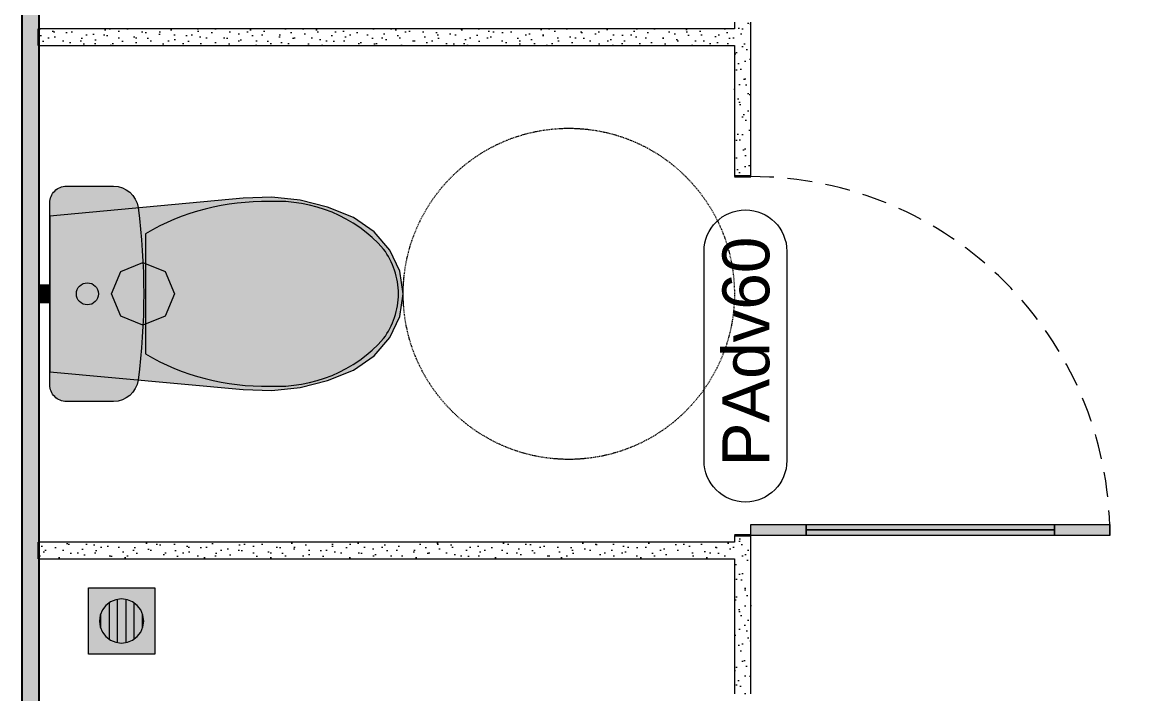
# Model space of a CAD drawing. Header units: metres. Extents: x -1783 to 21505, y -57 to 13660.
# Drawn here: x 11950.8 to 12152.4, y 11927.5 to 12049.1 of the extents above; entities that cross this region are included whole.
import ezdxf

# ---------------------------------------------------------------- set-up
doc = ezdxf.new("R2010")
doc.units = ezdxf.units.M
doc.header["$MEASUREMENT"] = 0
doc.linetypes.add('Dashed', pattern=[0.07, 0.045, -0.025])
doc.linetypes.add('Hidden Line (2)', pattern=[0.195611, 0.141111, -0.0545])
for name, color, linetype in [('cotas', 7, 'Continuous'), ('COTAS EXECUTIVO.EXEC', 7, 'Continuous'), ('Marcadores de Porta Archicad', 7, 'Continuous'), ('PAREDE CONSTRUIR', 7, 'Continuous'), ('Portas Archicad', 7, 'Continuous')]:
    doc.layers.add(name, color=color, linetype=linetype)
for name, color, linetype, lineweight, true_color in [('LOUCAS-METAIS.ARQ_Caneta_No__13', 7, 'Continuous', 0, 0xaaaaaa), ('LOUCAS-METAIS.ARQ_Caneta_No__18', 7, 'Continuous', 0, 0xdfdfdf), ('PAREDE.ARQ_Caneta_No__97', 7, 'Continuous', 5, 0x6b6b6b), ('Portas Archicad_Caneta_No__9', 7, 'Continuous', 5, 0x020202), ('Portas Archicad_Caneta_No__97', 7, 'Continuous', 5, 0x6b6b6b), ('RALO_Caneta_No__19', 7, 'Continuous', 0, 0xe9e9e9)]:
    doc.layers.add(name, color=color, linetype=linetype, lineweight=lineweight, true_color=true_color)
for name, color, linetype, lineweight in [('LOUCAS-METAIS.ARQ_Caneta_No__96', 252, 'Continuous', 0), ('Marcadores de Porta Archicad_Caneta_No__7', 7, 'Continuous', 13), ('PAREDE CONSTRUIR_Caneta_No__241', 7, 'Continuous', 13), ('PAREDE CONSTRUIR_Caneta_No__3', 7, 'Continuous', 25), ('PAREDE.ARQ_Caneta_No__1', 7, 'Continuous', 35), ('PAREDE.ARQ_Caneta_No__241', 7, 'Continuous', 13), ('Portas Archicad_Caneta_No__1', 7, 'Continuous', 35), ('RALO_Caneta_No__96', 252, 'Continuous', 0)]:
    doc.layers.add(name, color=color, linetype=linetype, lineweight=lineweight)
doc.styles.add('GENERATED_STYLE_1', font='arial.ttf')
doc.styles.add('R80', font='romans.shx', dxfattribs={"height": 10})
doc.dimstyles.new('1-50', dxfattribs={"dimtxt": 10, "dimasz": 5, "dimexe": 10, "dimexo": 10, "dimgap": 3, "dimtad": 1, "dimdec": 1, "dimrnd": 1, "dimdsep": 46, "dimtxsty": 'R80', "dimblk": 'DOT', "dimcen": 0, "dimclrd": 252, "dimclre": 252, "dimclrt": 252, "dimadec": 0, "dimazin": 0, "dimtfac": 1, "dimtdec": 1, "dimtix": 1, "dimtmove": 2, "dimatfit": 3, "dimldrblk": 'DOT', "dimfxl": 1, "dimtolj": 1, "dimarcsym": 0})
pattern_1 = [(45, (18585.2446, 16076.2687), (-1.59099026, 1.59099026), [0, -1.5, 0, -2.25]), (110, (18590.2446, 16076.2687), (2.1143084, 0.7695453), [0, -1.1, 0, -1.9])]

# ---------------------------------------------------------------- blocks, each defined once
blk = doc.blocks.new('_Dot')
at = {"color": 0, "linetype": 'ByBlock', "lineweight": -2}
blk.add_line((-0.5, 0), (-1, 0), dxfattribs=at)
at = {"color": 0, "linetype": 'ByBlock', "const_width": 0.5}
blk.add_lwpolyline([(-0.25, 0, 1), (0.25, 0, 1)], format="xyb", close=True, dxfattribs=at)
blk = doc.blocks.new('*D7145')
at = {"layer": 'COTAS EXECUTIVO.EXEC', "color": 252, "lineweight": -2, "transparency": 16777216}
for p, q in [((12023.84, 12230.9), (13000.52, 12230.9)), ((12990.52, 12225.9), (12990.52, 11987.34)), ((12990.52, 11866.25), (12990.52, 11955.62)), ((12816.36, 11861.25), (13000.52, 11861.25))]:
    blk.add_line(p, q, dxfattribs=at)
at = {"layer": 'COTAS EXECUTIVO.EXEC', "color": 252, "lineweight": -2, "transparency": 16777216, "xscale": 5, "yscale": 5, "zscale": 5}
for p, rotation in [((12990.52, 12230.9), 90), ((12990.52, 11861.25), 270)]:
    blk.add_blockref('_Dot', p, dxfattribs=dict(at, rotation=rotation))
at = {"layer": 'COTAS EXECUTIVO.EXEC', "color": 252, "transparency": 16777216, "insert": (12990.52, 11971.48), "char_height": 10, "attachment_point": 5, "rotation": 90, "style": 'R80'}
blk.add_mtext('\\A1;370', dxfattribs=at)
blk = doc.blocks.new('*D7154')
at = {"layer": 'COTAS EXECUTIVO.EXEC', "color": 252, "lineweight": -2, "transparency": 16777216}
for p, q in [((12023.84, 12230.9), (12498.43, 12230.9)), ((12488.43, 12225.9), (12488.43, 12061.53)), ((12488.43, 11866.25), (12488.43, 12029.82)), ((12796.36, 11861.25), (12478.43, 11861.25))]:
    blk.add_line(p, q, dxfattribs=at)
at = {"layer": 'COTAS EXECUTIVO.EXEC', "color": 252, "lineweight": -2, "transparency": 16777216, "xscale": 5, "yscale": 5, "zscale": 5}
for p, rotation in [((12488.43, 12230.9), 90), ((12488.43, 11861.25), 270)]:
    blk.add_blockref('_Dot', p, dxfattribs=dict(at, rotation=rotation))
at = {"layer": 'COTAS EXECUTIVO.EXEC', "color": 252, "transparency": 16777216, "insert": (12488.43, 12045.67), "char_height": 10, "attachment_point": 5, "rotation": 90, "style": 'R80'}
blk.add_mtext('\\A1;370', dxfattribs=at)
blk = doc.blocks.new('*D7194')
at = {"layer": 'COTAS EXECUTIVO.EXEC', "color": 252, "lineweight": -2, "transparency": 16777216}
for p, q in [((12003.84, 12230.9), (11880.68, 12230.9)), ((11890.68, 12225.9), (11890.68, 12048.19)), ((11890.68, 11866.25), (11890.68, 12016.47)), ((12796.36, 11861.25), (11880.68, 11861.25))]:
    blk.add_line(p, q, dxfattribs=at)
at = {"layer": 'COTAS EXECUTIVO.EXEC', "color": 252, "lineweight": -2, "transparency": 16777216, "xscale": 5, "yscale": 5, "zscale": 5}
for p, rotation in [((11890.68, 12230.9), 90), ((11890.68, 11861.25), 270)]:
    blk.add_blockref('_Dot', p, dxfattribs=dict(at, rotation=rotation))
at = {"layer": 'COTAS EXECUTIVO.EXEC', "color": 252, "transparency": 16777216, "insert": (11890.68, 12032.33), "char_height": 10, "attachment_point": 5, "rotation": 90, "style": 'R80'}
blk.add_mtext('\\A1;370', dxfattribs=at)
blk = doc.blocks.new('*D7218')
at = {"layer": 'COTAS EXECUTIVO.EXEC', "color": 252, "lineweight": -2, "transparency": 16777216}
for p, q in [((12093.84, 12317.4), (12093.84, 12290.46)), ((12238.85, 12056.07), (12238.85, 12310.46)), ((12098.84, 12300.46), (12137.46, 12300.46)), ((12233.85, 12300.46), (12167.74, 12300.46))]:
    blk.add_line(p, q, dxfattribs=at)
at = {"layer": 'COTAS EXECUTIVO.EXEC', "color": 252, "lineweight": -2, "transparency": 16777216, "xscale": 5, "yscale": 5, "zscale": 5, "rotation": 180}
blk.add_blockref('_Dot', (12093.84, 12300.46), dxfattribs=at)
at = {"layer": 'COTAS EXECUTIVO.EXEC', "color": 252, "lineweight": -2, "transparency": 16777216, "xscale": 5, "yscale": 5, "zscale": 5}
blk.add_blockref('_Dot', (12238.85, 12300.46), dxfattribs=at)
at = {"layer": 'COTAS EXECUTIVO.EXEC', "color": 252, "transparency": 16777216, "insert": (12152.6, 12300.46), "char_height": 10, "attachment_point": 5, "style": 'R80'}
blk.add_mtext('\\A1;145', dxfattribs=at)
blk = doc.blocks.new('*D7228')
at = {"layer": 'COTAS EXECUTIVO.EXEC', "color": 252, "lineweight": -2, "transparency": 16777216}
for p, q in [((12913.84, 12036.07), (12913.84, 11758.57)), ((12093.84, 11851.25), (12093.84, 11758.57)), ((12098.84, 11768.57), (12474.24, 11768.57)), ((12908.84, 11768.57), (12505.95, 11768.57))]:
    blk.add_line(p, q, dxfattribs=at)
at = {"layer": 'COTAS EXECUTIVO.EXEC', "color": 252, "lineweight": -2, "transparency": 16777216, "xscale": 5, "yscale": 5, "zscale": 5, "rotation": 180}
blk.add_blockref('_Dot', (12093.84, 11768.57), dxfattribs=at)
at = {"layer": 'COTAS EXECUTIVO.EXEC', "color": 252, "lineweight": -2, "transparency": 16777216, "xscale": 5, "yscale": 5, "zscale": 5}
blk.add_blockref('_Dot', (12913.84, 11768.57), dxfattribs=at)
at = {"layer": 'COTAS EXECUTIVO.EXEC', "color": 252, "transparency": 16777216, "insert": (12490.1, 11768.57), "char_height": 10, "attachment_point": 5, "style": 'R80'}
blk.add_mtext('\\A1;820', dxfattribs=at)
blk = doc.blocks.new('*D7232')
at = {"layer": 'COTAS EXECUTIVO.EXEC', "color": 252, "lineweight": -2, "transparency": 16777216}
for p, q in [((12238.85, 12036.07), (12238.85, 11779.28)), ((12093.84, 11851.25), (12093.84, 11779.28)), ((12098.84, 11789.28), (12137.46, 11789.28)), ((12233.85, 11789.28), (12167.74, 11789.28))]:
    blk.add_line(p, q, dxfattribs=at)
at = {"layer": 'COTAS EXECUTIVO.EXEC', "color": 252, "lineweight": -2, "transparency": 16777216, "xscale": 5, "yscale": 5, "zscale": 5, "rotation": 180}
blk.add_blockref('_Dot', (12093.84, 11789.28), dxfattribs=at)
at = {"layer": 'COTAS EXECUTIVO.EXEC', "color": 252, "lineweight": -2, "transparency": 16777216, "xscale": 5, "yscale": 5, "zscale": 5}
blk.add_blockref('_Dot', (12238.85, 11789.28), dxfattribs=at)
at = {"layer": 'COTAS EXECUTIVO.EXEC', "color": 252, "transparency": 16777216, "insert": (12152.6, 11789.28), "char_height": 10, "attachment_point": 5, "style": 'R80'}
blk.add_mtext('\\A1;145', dxfattribs=at)
blk = doc.blocks.new('Door 26_6')
at = {"layer": 'Portas Archicad', "linetype": 'Continuous', "lineweight": 0, "true_color": 0xffffff}
for points in [[(0.325, 0.65), (0.305, 0.65), (0.305, 0.55), (0.325, 0.55)], [(0.315, 0.55), (0.305, 0.55), (0.305, 0.1), (0.315, 0.1)], [(0.325, 0.55), (0.315, 0.55), (0.315, 0.1), (0.325, 0.1)], [(0.305, 0), (0.325, 0), (0.325, 0.1), (0.305, 0.1)]]:
    blk.add_hatch(color=7, dxfattribs=at).paths.add_polyline_path(points)
at = {"layer": 'Portas Archicad_Caneta_No__1', "color": 7, "linetype": 'Continuous', "lineweight": 35}
for p, q in [((-0.325, 0), (-0.325, -0.03)), ((-0.325, 0), (-0.325, -0.03)), ((0.325, 0), (0.325, -0.03)), ((0.325, 0), (0.325, -0.03))]:
    blk.add_line(p, q, dxfattribs=at)
at = {"layer": 'Portas Archicad_Caneta_No__9', "color": 18, "linetype": 'Continuous', "lineweight": 5, "true_color": 0x020202}
for p, q in [((0.305, 0.55), (0.305, 0.65)), ((0.305, 0.65), (0.325, 0.65)), ((0.325, 0.65), (0.325, 0.55)), ((0.325, 0.55), (0.305, 0.55)), ((0.315, 0.55), (0.315, 0.1)), ((0.305, 0), (0.305, 0.1)), ((0.305, 0.1), (0.325, 0.1)), ((0.325, 0.1), (0.325, 0)), ((0.325, 0), (0.305, 0))]:
    blk.add_line(p, q, dxfattribs=at)
at = {"layer": 'Portas Archicad_Caneta_No__9', "color": 18, "linetype": 'Continuous', "lineweight": 5, "true_color": 0x020202, "flags": 128}
for points in [[(0.315, 0.55), (0.315, 0.1), (0.305, 0.1), (0.305, 0.55)], [(0.325, 0.55), (0.325, 0.1), (0.315, 0.1), (0.315, 0.55)]]:
    blk.add_lwpolyline(points, close=True, dxfattribs=at)
at = {"layer": 'Portas Archicad_Caneta_No__97', "color": 251, "linetype": 'Dashed', "lineweight": 5, "true_color": 0x6b6b6b}
blk.add_arc((0.325, 0), 0.65, 90, 180, dxfattribs=at)
blk = doc.blocks.new('WC Disabled 26')
at = {"layer": 'LOUCAS-METAIS.ARQ_Caneta_No__18', "linetype": 'Continuous', "lineweight": 0, "true_color": 0xdfdfdf}
for points in [[(-0.0113, -0.02), (0, -0.02), (0, 0), (-0.0113, 0)], [(0, -0.02), (0.0113, -0.02), (0.0113, 0), (0, 0)], [(0.0113, -0.02), (0.016, -0.02), (0.016, 0), (0.0113, 0)], [(0.165, -0.02), (-0.165, -0.02, 0.414214), (-0.195, -0.05), (-0.195, -0.1354, 0.375967), (-0.1562, -0.1797, 0.066259), (0.1562, -0.1797, 0.375967), (0.195, -0.1354), (0.195, -0.05, 0.414214)], [(-0.1694, -0.4734), (-0.157, -0.5232), (-0.138, -0.5701), (-0.1124, -0.6073), (-0.0794, -0.6358), (-0.041, -0.6538), (0, -0.66), (0.041, -0.6538), (0.0794, -0.6358), (0.1124, -0.6073), (0.138, -0.5701), (0.157, -0.5232), (0.1694, -0.4734), (0.1749, -0.4221), (0.1733, -0.3704), (0.141, -0.02), (-0.141, -0.02), (-0.1733, -0.3704), (-0.1749, -0.4221)], [(-0.016, -0.02), (-0.0113, -0.02), (-0.0113, 0), (-0.016, 0)]]:
    blk.add_hatch(color=254, dxfattribs=at).paths.add_polyline_path(points)
at = {"layer": 'LOUCAS-METAIS.ARQ_Caneta_No__13', "color": 253, "linetype": 'Continuous', "lineweight": 0, "true_color": 0xaaaaaa}
for p, q in [((-0.0113, 0), (0, 0)), ((0, 0), (0.0113, 0)), ((0.0113, 0), (0.016, 0)), ((0.016, -0.02), (0.016, 0)), ((-0.016, 0), (-0.0113, 0)), ((-0.016, -0.02), (-0.016, 0)), ((-0.016, -0.02), (-0.0113, -0.02)), ((-0.0113, -0.02), (0, -0.02)), ((0, -0.02), (0.0113, -0.02)), ((0.0113, -0.02), (0.016, -0.02)), ((-0.0403, -0.1484), (0, -0.1317)), ((0, -0.1317), (0.0403, -0.1484)), ((-0.057, -0.1887), (-0.0403, -0.1484)), ((0.0403, -0.1484), (0.057, -0.1887)), ((0, -0.193), (-0.1089, -0.193)), ((-0.0403, -0.229), (-0.057, -0.1887)), ((0.1089, -0.193), (0, -0.193)), ((0.057, -0.1887), (0.0403, -0.229)), ((0, -0.2457), (-0.0403, -0.229)), ((0.0403, -0.229), (0, -0.2457))]:
    blk.add_line(p, q, dxfattribs=at)
at = {"layer": 'LOUCAS-METAIS.ARQ_Caneta_No__13', "color": 253, "linetype": 'Continuous', "lineweight": 0, "true_color": 0xaaaaaa, "flags": 128}
blk.add_lwpolyline([(0.165, -0.02, -0.414214), (0.195, -0.05), (0.195, -0.1354, -0.375967), (0.1562, -0.1797, -0.066259), (-0.1562, -0.1797, -0.375967), (-0.195, -0.1354), (-0.195, -0.05, -0.414214), (-0.165, -0.02)], format="xyb", close=True, dxfattribs=at)
blk.add_lwpolyline([(-0.1694, -0.4734), (-0.157, -0.5232), (-0.138, -0.5701), (-0.1124, -0.6073), (-0.0794, -0.6358), (-0.041, -0.6538), (0, -0.66), (0.041, -0.6538), (0.0794, -0.6358), (0.1124, -0.6073), (0.138, -0.5701), (0.157, -0.5232), (0.1694, -0.4734), (0.1749, -0.4221), (0.1733, -0.3704), (0.141, -0.02), (-0.141, -0.02), (-0.1733, -0.3704), (-0.1749, -0.4221)], close=True, dxfattribs=at)
at = {"layer": 'LOUCAS-METAIS.ARQ_Caneta_No__13', "color": 253, "linetype": 'Continuous', "lineweight": 0, "true_color": 0xaaaaaa}
blk.add_circle((0, -0.088), 0.02, dxfattribs=at)
for centre, major_axis, start_param, end_param in [((0.2581, -0.4079), (0, 0.4255), 1.041392, 1.594412), ((-0.2581, -0.4079), (0, 0.4255), 4.688771, 5.241791), ((0.0895, -0.4323), (0, 0.2571), 1.515065, 2.415654), ((-0.0895, -0.4323), (0, 0.2571), 3.867528, 4.768116), ((0.0008, -0.5128), (0, 0.1386), 2.509088, 3.135732), ((-0.0008, -0.5128), (0, 0.1386), 3.147454, 3.774097)]:
    blk.add_ellipse(centre, major_axis=major_axis, ratio=0.999377, start_param=start_param, end_param=end_param, dxfattribs=at)
blk = doc.blocks.new('Rectangular Floor Drain 26')
at = {"layer": 'RALO_Caneta_No__19', "linetype": 'Continuous', "lineweight": 0, "true_color": 0xe9e9e9}
h = blk.add_hatch(color=254, dxfattribs=at)
h.paths.add_polyline_path([(-0.06, 0.06), (-0.06, -0.06), (0.06, -0.06), (0.06, 0.06)])
h.paths.add_polyline_path([(0.04, 0), (0.0386, -0.0104), (0.0346, -0.02), (0.0283, -0.0283), (0.02, -0.0346), (0.0104, -0.0386), (0, -0.04), (-0.0104, -0.0386), (-0.02, -0.0346), (-0.0283, -0.0283), (-0.0346, -0.02), (-0.0386, -0.0104), (-0.04, 0), (-0.0386, 0.0104), (-0.0346, 0.02), (-0.0283, 0.0283), (-0.02, 0.0346), (-0.0104, 0.0386), (0, 0.04), (0.0104, 0.0386), (0.02, 0.0346), (0.0283, 0.0283), (0.0346, 0.02), (0.0386, 0.0104)], flags=0)
for points in [[(-0.0386, 0.0104), (-0.039, 0.0075), (0.039, 0.0075), (0.0386, 0.0104), (0.0346, 0.02), (0.0327, 0.0225), (-0.0327, 0.0225), (-0.0346, 0.02)], [(-0.0283, 0.0283), (-0.0327, 0.0225), (0.0327, 0.0225), (0.0283, 0.0283), (0.02, 0.0346), (0.0131, 0.0375), (-0.0131, 0.0375), (-0.02, 0.0346)], [(-0.0131, 0.0375), (0.0131, 0.0375), (0.0104, 0.0386), (0, 0.04), (-0.0104, 0.0386)], [(-0.039, 0.0075), (-0.04, 0), (-0.039, -0.0075), (0.039, -0.0075), (0.04, 0), (0.039, 0.0075)], [(-0.039, -0.0075), (-0.0386, -0.0104), (-0.0346, -0.02), (-0.0327, -0.0225), (0.0327, -0.0225), (0.0346, -0.02), (0.0386, -0.0104), (0.039, -0.0075)], [(-0.0327, -0.0225), (-0.0283, -0.0283), (-0.02, -0.0346), (-0.0131, -0.0375), (0.0131, -0.0375), (0.02, -0.0346), (0.0283, -0.0283), (0.0327, -0.0225)], [(0.0131, -0.0375), (-0.0131, -0.0375), (-0.0104, -0.0386), (0, -0.04), (0.0104, -0.0386)]]:
    blk.add_hatch(color=254, dxfattribs=at).paths.add_polyline_path(points)
at = {"layer": 'RALO_Caneta_No__96', "color": 252, "linetype": 'Continuous', "lineweight": 0}
for p, q in [((-0.06, 0.06), (-0.06, -0.06)), ((0.06, 0.06), (-0.06, 0.06)), ((0.06, -0.06), (0.06, 0.06)), ((-0.0346, 0.02), (-0.0283, 0.0283)), ((-0.0327, 0.0225), (0.0327, 0.0225)), ((-0.0283, 0.0283), (-0.02, 0.0346)), ((-0.02, 0.0346), (-0.0104, 0.0386)), ((0.0131, 0.0375), (-0.0131, 0.0375)), ((-0.0104, 0.0386), (0, 0.04)), ((0, 0.04), (0.0104, 0.0386)), ((0.0104, 0.0386), (0.02, 0.0346)), ((0.02, 0.0346), (0.0283, 0.0283)), ((0.0283, 0.0283), (0.0346, 0.02)), ((-0.04, 0), (-0.0386, 0.0104)), ((-0.0386, -0.0104), (-0.04, 0)), ((0.039, 0.0075), (-0.039, 0.0075)), ((-0.0386, 0.0104), (-0.0346, 0.02)), ((0.0346, 0.02), (0.0386, 0.0104)), ((0.0386, 0.0104), (0.04, 0)), ((0.04, 0), (0.0386, -0.0104)), ((-0.039, -0.0075), (0.039, -0.0075)), ((-0.0346, -0.02), (-0.0386, -0.0104)), ((-0.0283, -0.0283), (-0.0346, -0.02)), ((0.0346, -0.02), (0.0283, -0.0283)), ((0.0386, -0.0104), (0.0346, -0.02)), ((0.0327, -0.0225), (-0.0327, -0.0225)), ((-0.02, -0.0346), (-0.0283, -0.0283)), ((-0.0104, -0.0386), (-0.02, -0.0346)), ((-0.0131, -0.0375), (0.0131, -0.0375)), ((0, -0.04), (-0.0104, -0.0386)), ((0.0104, -0.0386), (0, -0.04)), ((0.02, -0.0346), (0.0104, -0.0386)), ((0.0283, -0.0283), (0.02, -0.0346)), ((-0.06, -0.06), (0.06, -0.06))]:
    blk.add_line(p, q, dxfattribs=at)
blk = doc.blocks.new('D Marker 26_5')
at = {"layer": 'Marcadores de Porta Archicad_Caneta_No__7', "color": 7, "linetype": 'Continuous', "lineweight": 13, "flags": 128}
blk.add_lwpolyline([(-0.1896, 0.075), (0.1896, 0.075, -1), (0.1896, -0.075), (-0.1896, -0.075, -1)], format="xyb", close=True, dxfattribs=at)
at = {"layer": 'Marcadores de Porta Archicad_Caneta_No__7', "color": 7, "lineweight": 13, "insert": (0.1998, 0.0445), "char_height": 0.085, "attachment_point": 7, "rotation": 180, "style": 'GENERATED_STYLE_1'}
blk.add_mtext('\\A1;\\pt0;PAdv60', dxfattribs=at)

msp = doc.modelspace()

# ---------------------------------------------------------------- hatches: boundary and pattern name
at = {"layer": 'cotas'}
h = msp.add_hatch(color=7, dxfattribs=at)
h.dxf.hatch_style = 1
h.paths.add_polyline_path([(21504.961, 13659.963), (10304.961, 13659.963), (10304.961, 5739.963), (21504.961, 5739.963)])
h.paths.add_polyline_path([(10571.627, 13593.296), (21371.627, 13593.296), (21371.627, 5806.63), (10571.627, 5806.63)], flags=16)
at = {"layer": 'PAREDE CONSTRUIR', "linetype": 'Continuous', "lineweight": 0, "true_color": 0xffffff}
msp.add_hatch(color=7, dxfattribs=at).paths.add_polyline_path([(11953.841, 11861.251), (11953.841, 12230.899), (11950.841, 12230.899), (11950.841, 11861.251)])
at = {"layer": 'PAREDE.ARQ_Caneta_No__97', "linetype": 'Continuous', "lineweight": 5, "true_color": 0x6b6b6b}
h = msp.add_hatch(dxfattribs=at)
h.set_pattern_fill('CUT_STONE_0006', color=251, scale=100, style=0, pattern_type=2)
h.set_pattern_definition(pattern_1)
h.paths.add_polyline_path([(12079.841, 12021.14), (12082.841, 12021.14), (12082.841, 12049.099), (12079.841, 12049.099)])
h = msp.add_hatch(dxfattribs=at)
h.set_pattern_fill('CUT_STONE_0006', color=251, scale=100, style=0, pattern_type=2)
h.set_pattern_definition(pattern_1)
h.paths.add_polyline_path([(11953.841, 12044.899), (12079.841, 12044.899), (12079.841, 12047.899), (11953.841, 12047.899)])
h = msp.add_hatch(dxfattribs=at)
h.set_pattern_fill('CUT_STONE_0006', color=251, scale=100, style=0, pattern_type=2)
h.set_pattern_definition(pattern_1)
h.paths.add_polyline_path([(12079.841, 11927.451), (12082.841, 11927.451), (12082.841, 11956.14), (12079.841, 11956.14)])
h = msp.add_hatch(dxfattribs=at)
h.set_pattern_fill('CUT_STONE_0006', color=251, scale=100, style=0, pattern_type=2)
h.set_pattern_definition(pattern_1)
h.paths.add_polyline_path([(11953.841, 11951.899), (12079.841, 11951.899), (12079.841, 11954.899), (11953.841, 11954.899)])

# ---------------------------------------------------------------- linework, layer by layer
at = {"layer": 'COTAS EXECUTIVO.EXEC', "flags": 128}
msp.add_lwpolyline([(12238.848, 12230.899), (11953.841, 12230.899), (11953.841, 11861.251), (12238.848, 11861.251)], close=True, dxfattribs=at)
at = {"layer": 'LOUCAS-METAIS.ARQ_Caneta_No__96', "color": 252, "linetype": 'Hidden Line (2)', "lineweight": 0}
msp.add_circle((12049.841, 11999.9), 30, dxfattribs=at)
at = {"layer": 'PAREDE CONSTRUIR_Caneta_No__241', "color": 7, "linetype": 'Continuous', "lineweight": 13, "flags": 128}
msp.add_lwpolyline([(11953.841, 11861.251), (11953.841, 12230.899)], dxfattribs=at)
at = {"layer": 'PAREDE CONSTRUIR_Caneta_No__3', "color": 7, "linetype": 'Continuous', "lineweight": 25}
msp.add_line((11950.841, 11858.251), (11950.841, 12233.899), dxfattribs=at)
at = {"layer": 'PAREDE.ARQ_Caneta_No__1', "color": 7, "linetype": 'Continuous', "lineweight": 35}
for p, q in [((12082.841, 12021.14), (12079.841, 12021.14)), ((12082.841, 11956.14), (12079.841, 11956.14))]:
    msp.add_line(p, q, dxfattribs=at)
at = {"layer": 'PAREDE.ARQ_Caneta_No__1', "color": 7, "linetype": 'Continuous', "lineweight": 35, "flags": 128}
for points in [[(11953.841, 12044.899), (11953.841, 12047.899)], [(11953.841, 11951.899), (11953.841, 11954.899)]]:
    msp.add_lwpolyline(points, dxfattribs=at)
at = {"layer": 'PAREDE.ARQ_Caneta_No__241', "color": 7, "linetype": 'Continuous', "lineweight": 13, "flags": 128}
for points in [[(12079.841, 12049.099), (12079.841, 12047.899)], [(12082.841, 12021.14), (12082.841, 12049.099)], [(12079.841, 12047.899), (11953.841, 12047.899)], [(11953.841, 12044.899), (12079.841, 12044.899)], [(12079.841, 12044.899), (12079.841, 12021.14)], [(12079.841, 11956.14), (12079.841, 11954.899)], [(12082.841, 11927.451), (12082.841, 11956.14)], [(12079.841, 11954.899), (11953.841, 11954.899)], [(11953.841, 11951.899), (12079.841, 11951.899)], [(12079.841, 11951.899), (12079.841, 11927.451)]]:
    msp.add_lwpolyline(points, dxfattribs=at)

# ---------------------------------------------------------------- block references
at = {"layer": 'LOUCAS-METAIS.ARQ_Caneta_No__13', "color": 253, "linetype": 'Continuous', "lineweight": 0, "true_color": 0xaaaaaa, "xscale": 100, "yscale": 100, "zscale": 100, "rotation": 90.00019055088731}
msp.add_blockref('WC Disabled 26', (11953.841, 11999.899), dxfattribs=at)
at = {"layer": 'Marcadores de Porta Archicad', "color": 7, "lineweight": 5, "xscale": 100, "yscale": 100, "zscale": 100, "rotation": 270}
msp.add_blockref('D Marker 26_5', (12081.841, 11988.64), dxfattribs=at)
at = {"layer": 'Portas Archicad', "color": 252, "linetype": 'Continuous', "lineweight": 0, "xscale": 100, "yscale": 100, "zscale": 100, "rotation": 270}
msp.add_blockref('Door 26_6', (12082.841, 11988.64), dxfattribs=at)
at = {"layer": 'RALO_Caneta_No__96', "color": 252, "linetype": 'Continuous', "lineweight": 0, "xscale": -100, "yscale": 100, "zscale": 100, "rotation": 89.99980944911269}
msp.add_blockref('Rectangular Floor Drain 26', (11968.841, 11940.63), dxfattribs=at)

# ---------------------------------------------------------------- dimensions: what is measured, and where the dimension line sits
at = {"layer": 'COTAS EXECUTIVO.EXEC'}
for base, p1, p2, picture, middle in [((12238.848, 12300.462), (12093.841, 12327.396), (12238.848, 12046.075), '*D7218', (12152.598, 12300.462)), ((12913.841, 11768.568), (12093.844, 11861.251), (12913.841, 12046.075), '*D7228', (12490.096, 11768.568)), ((12238.848, 11789.284), (12093.844, 11861.251), (12238.848, 12046.075), '*D7232', (12152.6, 11789.284))]:
    dim = msp.add_linear_dim(base=base, p1=p1, p2=p2, dimstyle='1-50', dxfattribs=at)
    dim.commit()
    dim.dimension.update_dxf_attribs({"geometry": picture, "text_midpoint": middle, "dimtype": 160})
for base, picture, middle in [((11890.679, 12230.899), '*D7194', (11890.679, 12032.329)), ((12990.517, 12230.899), '*D7145', (12990.517, 11971.479)), ((12488.428, 12230.899), '*D7154', (12488.428, 12045.675))]:
    dim = msp.add_linear_dim(base=base, p1=(12806.357, 11861.251), p2=(12013.841, 12230.899), angle=90, dimstyle='1-50', dxfattribs=at)
    dim.commit()
    dim.dimension.update_dxf_attribs({"geometry": picture, "text_midpoint": middle, "dimtype": 160})

doc.saveas('drawing.dxf')
